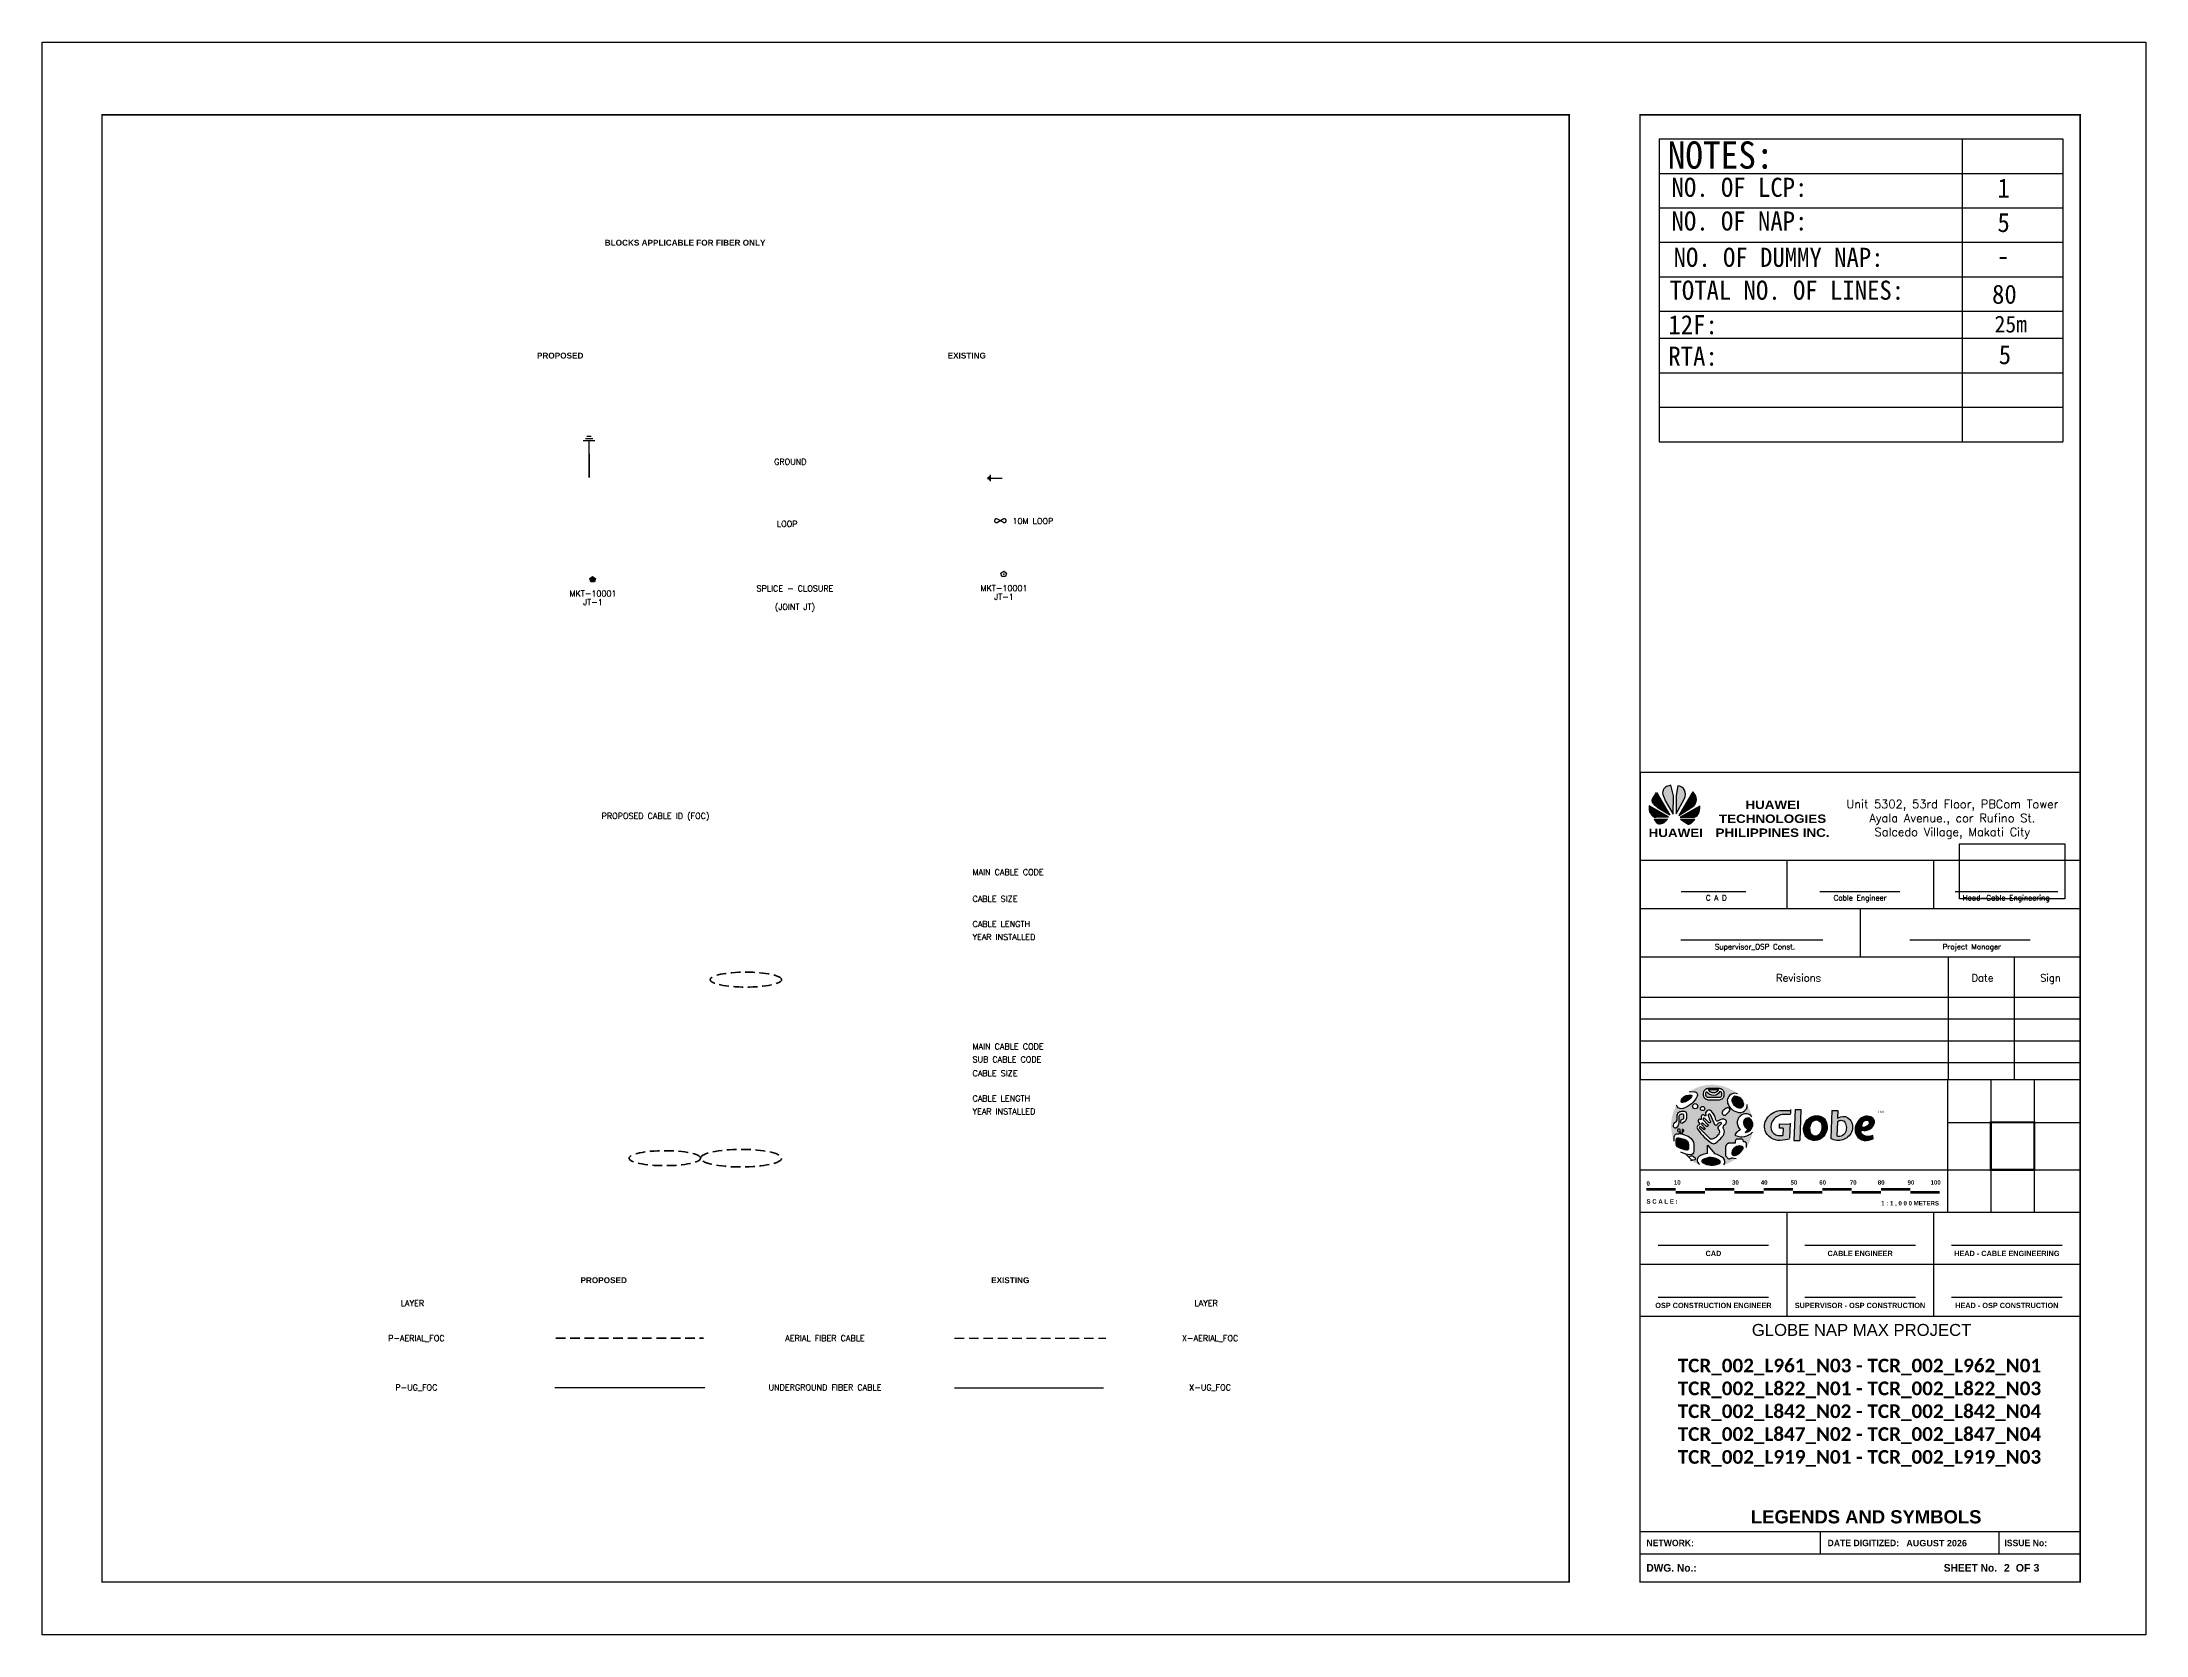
# Paper-space layout 'L2' of a CAD drawing. Header units: metres. Extents: x 18 to 519, y -1 to 379.
# The model-space entities are those that its viewports show. They can reach past a viewport. Long polylines and large blocks are cut down to what shows.
import ezdxf
from ezdxf.enums import TextEntityAlignment as Align

# ---------------------------------------------------------------- set-up
doc = ezdxf.new("R2010")
doc.units = ezdxf.units.M
doc.header["$MEASUREMENT"] = 0
doc.linetypes.add('AERCAB', pattern=[3, 2, -1])
doc.linetypes.add('HIDDEN', pattern=[5.5, 3.5, -2])
for name, color, linetype in [('DIMENSION', 3, 'Continuous'), ('GRID', 4, 'Continuous'), ('LOGO', 1, 'Continuous'), ('MISC', 4, 'Continuous'), ('P-AERIAL_FOC', 1, 'AERCAB'), ('P-GRND', 1, 'Continuous'), ('P-JOINT', 1, 'Continuous'), ('P-UG_FOC', 1, 'Continuous'), ('pic', 7, 'Continuous'), ('SPAN', 7, 'Continuous'), ('t-block', 7, 'Continuous'), ('X-AERIAL_FOC', 5, 'AERCAB'), ('X-GRND', 5, 'Continuous'), ('X-JOINT', 5, 'Continuous'), ('X-loop', 5, 'AERCAB'), ('X-SPLICE', 5, 'Continuous'), ('X-UG_FOC', 5, 'Continuous')]:
    doc.layers.add(name, color=color, linetype=linetype)
doc.layers.add('p-cable', color=2, linetype='AERCAB', lineweight=35)
doc.layers.add('P-UG 144 FOC', color=3, linetype='Continuous', lineweight=50)
doc.layers.get('MISC').off()
doc.layers.get('pic').off()
doc.styles.add('BOLD', font='swisscbo.ttf')
doc.styles.add('CGOMEGA', font='')
doc.styles.add('MHEL', font='SASB____.SHX')
doc.styles.add('ROMANS', font='romans')
doc.styles.add('SASB', font='SASB____.SHX', dxfattribs={"height": 5})
doc.styles.add('SIMPLEX', font='simplex')
doc.styles.get("Standard").update_dxf_attribs({"font": 'arial.ttf'})
doc.styles.add('样式 1', font='SimSun.ttf')
doc.styles.get('CGOMEGA').set_extended_font_data('CG Omega', bold=True)
picture_1 = doc.add_image_def('image1.jpg', size_in_pixel=(177, 92))

# ---------------------------------------------------------------- blocks, each defined once
blk = doc.blocks.new('A$C72D259CD')
h = blk.add_hatch(color=5)
h.paths.add_polyline_path([(241.1, 264.5, -0.387582), (259.9, 304, -0.173224), (283.2, 305, 0.325853), (77.8, 313.8), (99.4, 312.4, -0.564411), (111.2, 294.9, -0.215923), (51.5, 241.9, -0.365883), (25.9, 250.5), (23.3, 255.8, 0.13157), (0, 168.6, 0.097574), (13, 102.4), (13, 118.1, -0.430887), (30.1, 134.2, -0.015988), (36.6, 134, 0.33378), (37.6, 135.4), (37.3, 139.6, 0.348144), (34.7, 142), (32.9, 142.1, -0.259347), (27.7, 145.8), (27.6, 150.3, -0.384404), (32.4, 154.2), (35.7, 154.1, -0.324639), (39.3, 150.1), (39.7, 135, 0.302309), (40.9, 133.7, -0.014582), (45.5, 133, 0.393216), (46.4, 133.8), (46.7, 150.6, -0.492185), (50.6, 152.8), (53.3, 150.6, -0.824801), (49.9, 143.8, 0.403873), (48.8, 142.7), (48.7, 133.2, 0.309688), (49.3, 132.3, -0.102982), (79.1, 118.9, -0.244523), (96.8, 88.7), (96.8, 57.7, -0.413152), (84.1, 44.4, -0.056316), (62.3, 47.4), (74.1, 35.8, 0.119625), (80.2, 37.4, -0.316849), (95.1, 35.9), (104.3, 28.9, -0.556533), (102.2, 23.8), (93.6, 22.3, -0.079444), (91.2, 21.9), (82.3, 20.4, 0.061423), (121.1, 2.5, -0.586808), (124.8, 40.9, -0.087161), (155.5, 49.7), (155.5, 85), (186, 47.8, -0.113289), (223.2, 29.7, -0.399708), (225.2, 1.6, 0.085427), (278, 28.2), (262.4, 30.9, 0.159465), (256.3, 29.9), (252.5, 28.1, -0.355951), (240.2, 30.8), (234, 38.7, -0.168134), (231.9, 44.9), (231.9, 78.6, -0.339635), (252.5, 94.5), (272.8, 94.5, 0.414214), (273.1, 94.8), (273.1, 103, -0.290542), (280.6, 111.1), (301.1, 111.1, -0.290542), (308.6, 103), (308.6, 100.2), (312.3, 100.2, -0.414214), (322.3, 90.2), (322.3, 75.9, 0.100893), (346.8, 141.2, -0.324755), (275.2, 126.5, -0.447005), (274.2, 133.8, -0.115374), (292.8, 149.2, 0.501267), (293.5, 153.9, -0.496984), (301.8, 215, -0.365996), (344.7, 206.9, 0.080327), (323.9, 258.6, -0.19352), (321.6, 240.2, -0.293436), (288.1, 225.2, -0.283466)])
h.paths.add_polyline_path([(158.8, 278, -0.414214), (138.8, 298), (138.8, 307.9, -0.414214), (158.8, 327.9), (205.2, 327.9, -0.414214), (225.2, 307.9), (225.2, 298, -0.414214), (205.2, 278)], flags=16)
h.paths.add_polyline_path([(158.8, 288, -0.414214), (148.8, 298), (148.8, 307.9, -0.186813), (151.4, 314.7, 0.539878), (210.9, 316.2, -0.247881), (215.2, 307.9), (215.2, 298, -0.414214), (205.2, 288)], flags=0)
h.paths.add_polyline_path([(190.4, 193, 0.54577), (200.6, 188.9, -0.189145), (225, 195.8, -0.778159), (229.9, 173.7, 0.409569), (223.9, 155.2, -0.251318), (224.7, 131.4, -0.066674), (216.4, 119.9, -0.074903), (189.2, 94.2, -0.322268), (174, 93.7, -0.092981), (114.7, 151.9, -0.650573), (120.2, 172.3, 0.611075), (121.7, 178.4, -0.092995), (116.1, 185, -0.743402), (125.7, 195, 0.730616), (128.8, 200.3, -0.920422), (144, 211, 0.849133), (148.4, 214.9, -0.727968), (168.9, 233.1, -0.191142)], flags=16)
h.paths.add_polyline_path([(221.3, 231.1), (234.3, 242.7, -1.020931), (247.9, 228.4), (231.9, 213.8, -0.831836)], flags=16)
h.paths.add_polyline_path([(167.6, 215.3), (185.5, 176.9), (188.1, 172.3, 0.803148), (195.8, 172, -0.209429), (205.7, 181.2, -0.090641), (214.2, 181, -0.506163), (214, 176.1), (206.4, 169.4, 0.373164), (202, 153.7), (206.3, 147.5, -0.344106), (201.1, 128.8, -0.105676), (181.4, 113.1, -0.318334), (164.3, 115.7), (121.3, 157.3, -0.972676), (126, 162.7), (139.9, 152.2, 0.95612), (144.1, 157.8), (130.5, 172.5, -0.860086), (135.2, 179.1), (150.5, 165.4, 0.961108), (155.9, 172.8), (137.4, 193.7, -1.036542), (143.9, 199.5), (163, 181, 0.772779), (168.1, 185.3, -0.020215), (158.8, 211, -0.971589)], flags=0)
h.paths.add_polyline_path([(158, 322.9, -0.012207), (158.8, 322.9), (203.2, 322.9, -0.600523)], flags=0)
h.paths.add_polyline_path([(143.4, 241.5, -1), (125.5, 241.5, -1)], flags=16)
h.paths.add_polyline_path([(113.7, 251.5, -1), (92, 251.5, -1)], flags=16)
h.paths.add_polyline_path([(65.3, 220), (65.3, 200.3, -0.213623), (58.8, 185.9), (48.6, 178.9, -0.474433), (40.4, 182.8, -0.431901), (53, 197.7, 0.28003), (54.7, 199.8), (54.7, 213, 0.306149), (49.6, 217.9, 0.479968), (32.4, 202.4), (32.4, 185.1, -0.205732), (28.3, 165.7, -0.177167), (22.1, 159.5, -0.413829), (10.7, 164, -0.411462), (21.7, 185.5, 0.283184), (25.5, 192.7), (25.5, 210, -0.414214), (45.5, 230), (55.3, 230, -0.414214)], flags=16)
for points in [[(87.2, 291.7, 0.761488), (83.9, 299), (74, 298.6, 0.283288), (44.3, 278.2), (42.8, 272.5, 0.56135), (50.2, 267.4, 0.186406)], [(271.5, 293.7, 0.391057), (259.7, 273.9, 0.36325), (296.5, 244.9, 0.446635), (309.8, 260.6, 0.373195)], [(327, 155.6, -0.600005), (327.4, 151.7), (317, 141.2, 1.035252), (317.8, 139.4, 0.279546), (346.4, 162, 0.226225), (343.1, 192.3, 0.740221), (308.9, 184.1, 0.131731), (314.6, 164.1, 0.208399)], [(476.5, 106.5), (505.4, 111.6), (507.6, 175.5), (462.6, 177), (462.6, 157.6), (478.3, 157.6), (477.2, 126.9), (465.9, 126, -0.238449), (431.3, 141.7, -0.241585), (431, 186.6, -0.206275), (473.5, 216.7), (509, 216.7), (509.6, 233.4), (463.4, 233.4, 0.197672), (408.8, 199.4, 0.25295), (404, 139.7, 0.31876)], [(524.1, 105.3), (549.1, 105.3), (553.6, 236.8), (528.6, 236.8)], [(65.1, 64.1, 0.486241), (74.8, 71.7), (74.8, 87, 0.35583), (55.4, 111.3), (32.7, 116.2, 0.519043), (21.6, 107.9), (21.6, 97.4, 0.372938), (34.1, 73.8, 0.032553)], [(206.8, 7.2, 0.562772), (207.4, 18, 0.321732), (133.6, 22.8, 0.537231), (134.5, 11, 0.248072)], [(259, 53.7, 0.428112), (267.1, 41.9, 0.152694), (280.4, 44.2, 0.194668), (306.8, 70.8, 0.441695), (299.4, 81.3, 0.424548)]]:
    blk.add_hatch(color=5).paths.add_polyline_path(points)
h = blk.add_hatch(color=5)
h.paths.add_polyline_path([(640.8, 113.4, 0.254043), (665.2, 163.5, 0.212186), (653.2, 198.8, 0.196588), (621.5, 210.9, 0.349026), (567, 169, 0.238348), (575.3, 122, 0.365209)])
h.paths.add_polyline_path([(594.6, 139.9, -0.169265), (596, 174.6, -0.440123), (629.4, 191, -0.255601), (642.5, 169.1, -0.259436), (630, 130.1, -0.607603)], flags=16)
h = blk.add_hatch(color=5)
h.paths.add_polyline_path([(722.1, 206.1), (709.7, 200), (710.9, 233.4), (685.9, 233.4), (681.8, 113.4, 0.434857), (770, 141.5, 0.273645), (762.6, 195, 0.319553)])
h.paths.add_polyline_path([(740.9, 184, -0.260209), (741.7, 135.2, -0.198269), (719.3, 122.4, -0.106455), (707.2, 124.7), (709.2, 185.5, -0.42546)], flags=16)
h = blk.add_hatch(color=5)
h.paths.add_polyline_path([(851.4, 206.2, 0.302348), (801.8, 193.1, 0.130928), (785.9, 161.3, 0.435552), (823.3, 105.6, 0.139591), (861.5, 112.7), (860.9, 126.8, -0.21987), (818.9, 127.4, -0.37199), (811.2, 146.3, -0.434943), (814.7, 149.6, 0.342296), (864.8, 172.3, 0.461787)])
h.paths.add_polyline_path([(844.8, 174.4, -0.176549), (820.6, 162, -0.442977), (812.5, 167.3, -0.145084), (815.2, 179.2, -0.432664), (842.8, 188.3, -0.435304)], flags=16)
at = {"color": 5}
for p, q in [((463.4, 233.4), (509.6, 233.4)), ((509.6, 236.8), (509, 220.1)), ((528.6, 236.8), (524.1, 105.3)), ((528.6, 236.8), (553.6, 236.8)), ((553.6, 236.8), (549.1, 105.3)), ((685.9, 233.4), (681.8, 113.4)), ((685.9, 233.4), (710.9, 233.4)), ((709.2, 185.5), (707.2, 124.7)), ((710.9, 233.4), (709.7, 200)), ((478.3, 157.6), (477.2, 126.9)), ((507.6, 178.8), (505.4, 114.9)), ((524.1, 105.3), (549.1, 105.3)), ((62.3, 47.4), (85.9, 24.1)), ((82.3, 20.4), (102.2, 23.8)), ((104.3, 28.9), (95.1, 35.9))]:
    blk.add_line(p, q, dxfattribs=at)
for points in [[(77.8, 313.8), (99.4, 312.4, -0.564411), (111.2, 294.9, -0.215923), (51.5, 241.9, -0.365883), (25.9, 250.5), (23.3, 255.8)], [(74, 298.6), (83.9, 299, -0.761488), (87.2, 291.7, -0.186406), (50.2, 267.4, -0.56135), (42.8, 272.5), (44.3, 278.2, -0.283288), (74, 298.6, -0.713684)], [(210.9, 316.2, -0.247881), (215.2, 307.9), (215.2, 298, -0.414214), (205.2, 288), (158.8, 288, -0.414214), (148.8, 298), (148.8, 307.9, -0.186813), (151.4, 314.7)], [(158, 322.9, -0.012207), (158.8, 322.9), (203.2, 322.9)], [(10.7, 164, -0.411462), (21.7, 185.5, 0.283184), (25.5, 192.7), (25.5, 210, -0.414214), (45.5, 230), (55.3, 230, -0.414214), (65.3, 220), (65.3, 200.3, -0.213623), (58.8, 185.9), (48.6, 178.9, -0.474433), (40.4, 182.8, -0.431901), (53, 197.7, -0.287127)], [(49.6, 217.9, 0.479968), (32.4, 202.4), (32.4, 185.1, -0.205732), (28.3, 165.7, -0.177167), (22.1, 159.5, -0.177167)], [(114.7, 151.9, 0.092981), (174, 93.7, 0.322268), (189.2, 94.2, 0.074903), (216.4, 119.9, 0.066674), (224.7, 131.4, 0.251318), (223.9, 155.2, -0.409569), (229.9, 173.7, 0.778159), (225, 195.8, 0.186254), (200.9, 189.1, -0.565224), (190.4, 193, 0.191142), (168.9, 233.1, 0.727968), (148.4, 214.9, -0.849133), (144, 211, 0.920422), (128.8, 200.3, -0.730616), (125.7, 195, 0.74132), (116.1, 185, 0.093412), (121.7, 178.4, -0.611075), (120.2, 172.3, 0.650573), (114.7, 151.9, 0.815679)], [(168.1, 185.3, -0.772779), (163, 181), (143.9, 199.5, 0.997265), (137.2, 194), (155.9, 172.8, -0.961108), (150.5, 165.4), (135.2, 179.1, 0.860086), (130.5, 172.5), (144.1, 157.8, -0.994191), (139.6, 152.4), (125.8, 162.9, 0.94393), (121.3, 157.3)], [(121.3, 157.3), (164.3, 115.7, 0.318334), (181.4, 113.1, 0.105676), (201.1, 128.8, 0.344106), (206.3, 147.5), (202, 153.7, -0.373164), (206.4, 169.4), (214, 176.1, 0.506163), (214.2, 181, 0.090641), (205.7, 181.2, 0.209429), (195.8, 172, -0.803148), (188.1, 172.3), (185.5, 176.9)], [(185.5, 176.9), (167.6, 215.3, 0.971589), (158.8, 211)], [(234.3, 242.7), (221.3, 231.1, 0.831836), (231.9, 213.8), (247.9, 228.4, 1.020931), (234.3, 242.7, 9.858577)], [(344.7, 206.9, 0.365996), (301.8, 215, 0.496984), (293.5, 153.9, -0.501267), (292.8, 149.2, 0.115374), (274.2, 133.8, 0.447005), (275.2, 126.5, 0.324755), (346.8, 141.2, -0.356724)], [(343.1, 192.3, 0.740221), (308.9, 184.1, 0.131731), (314.6, 164.1, 0.208399), (327, 155.6, -0.600005), (327.4, 151.7), (317, 141.2, 1.035252), (317.8, 139.4, 0.279546), (346.4, 162, 0.226225), (343.1, 192.3, -3.925785)], [(505.4, 111.6), (476.5, 106.5, -0.31876), (404, 139.7, -0.25295), (408.8, 199.4, -0.197672), (463.4, 233.4, -1.869981)], [(509, 216.7), (473.5, 216.7, 0.206275), (431, 186.6, 0.241585), (431.3, 141.7, 0.238449), (465.9, 126), (477.2, 126.9)], [(621.5, 210.9, -0.196588), (653.2, 198.8, -0.212186), (665.2, 163.5, -0.254043), (640.8, 113.4, -0.365209), (575.3, 122, -0.238348), (567, 169, -0.349026), (621.5, 210.9, -1.129876)], [(596, 174.6, -0.440123), (629.4, 191, -0.255601), (642.5, 169.1, -0.259436), (630, 130.1, -0.607603), (594.6, 139.9, -0.169265), (596, 174.6, -0.86722)], [(709.7, 200), (722.1, 206.1, -0.319553), (762.6, 195, -0.273645), (770, 141.5, -0.434857), (681.8, 113.4, -2.437139)], [(709.2, 185.5, -0.42546), (740.9, 184, -0.260209), (741.7, 135.2, -0.198269), (719.3, 122.4, -0.106455), (707.2, 124.7, -3.283342)], [(814.7, 149.6, 0.342296), (864.8, 172.3, 0.461787), (851.4, 206.2, 0.302348), (801.8, 193.1, 0.130928), (785.9, 161.3, 0.435552), (823.3, 105.6, 0.139591), (861.5, 112.7), (860.9, 126.8, -0.21987), (818.9, 127.4, -0.37199), (811.2, 146.3, -0.434943), (814.7, 149.6, -2.531387)], [(820.6, 162, 0.176549), (844.8, 174.4, 0.435304), (842.8, 188.3, 0.432664), (815.2, 179.2, 0.145084), (812.5, 167.3, 0.442977), (820.6, 162, -0.240426)], [(13, 102.4), (13, 118.1, -0.430887), (30.1, 134.2, -0.015988), (36.6, 134, -0.018124)], [(21.6, 97.4), (21.6, 107.9, -0.519043), (32.7, 116.2), (55.4, 111.3, -0.35583), (74.8, 87), (74.8, 71.7, -0.486241), (65.1, 64.1, -0.032553), (34.1, 73.8, -0.372938), (21.6, 97.4, -1.38222)], [(40.9, 133.7, -0.014582), (45.5, 133, -0.014582)], [(49.3, 132.3, -0.102982), (79.1, 118.9, -0.244523), (96.8, 88.7), (96.8, 57.7, -0.413152), (84.1, 44.4, -0.11299), (41.8, 55.2)], [(273.1, 103), (273.1, 94.8, -0.414214), (272.8, 94.5), (252.5, 94.5)], [(322.3, 75.9), (322.3, 90.2, 0.414214), (312.3, 100.2), (308.6, 100.2), (308.6, 103)], [(231.9, 78.6), (231.9, 44.9, 0.168134), (234, 38.7), (240.2, 30.8, 0.355951), (252.5, 28.1), (256.3, 29.9, -0.159465), (262.4, 30.9), (278, 28.2)]]:
    blk.add_lwpolyline(points, format="xyb", dxfattribs=at)
blk.add_lwpolyline([(158.8, 327.9), (205.2, 327.9, -0.414214), (225.2, 307.9), (225.2, 298, -0.414214), (205.2, 278), (158.8, 278, -0.414214), (138.8, 298), (138.8, 307.9, -0.414214)], format="xyb", close=True, dxfattribs=at)
for points in [[(54.7, 199.8), (54.7, 213)], [(27.6, 150.3), (27.7, 145.8)], [(35.7, 154.1), (32, 154.2)], [(32.9, 142.1), (34.7, 142)], [(37.3, 139.6), (37.6, 135.4)], [(39.7, 135), (39.3, 150.1)], [(46.7, 150.6), (46.4, 133.8)], [(48.7, 133.2), (48.8, 142.7)], [(53.3, 150.6), (50.6, 152.8)], [(301.1, 111.1), (280.6, 111.1)], [(478.3, 157.6), (462.6, 157.6), (462.6, 177), (507.6, 175.5)], [(155.5, 49.7), (155.5, 85), (186, 47.8)]]:
    blk.add_lwpolyline(points, dxfattribs=at)
at = {"color": 5, "const_width": 1}
for points in [[(877, 232.7), (889.8, 232.7)], [(883.4, 232.7), (883.4, 222.3)], [(892.7, 232.6), (893.9, 232.6)], [(893.2, 222.3), (893.2, 232.7)], [(893.5, 232.8), (899, 222.6)], [(898.6, 222.9), (899.8, 222.9)], [(899.4, 222.6), (904.8, 232.8)], [(904.4, 232.6), (905.6, 232.6)], [(904.4, 232.6), (905.6, 232.6)], [(905.1, 232.7), (905.1, 222.3)]]:
    blk.add_lwpolyline(points, dxfattribs=at)
at = {"color": 5}
for centre, radius in [((102.9, 251.5), 10.9), ((134.4, 241.5), 8.95)]:
    blk.add_circle(centre, radius, dxfattribs=at)
for centre, radius, start, end in [((180.6, 334.9), 35.6, 214.74215, 328.19672), ((180.6, 334.9), 25.6, 208.05108, 331.99426), ((272.2, 274), 32.4, 112.12111, 196.86278), ((276.3, 277.4), 17, 106.38925, 191.82251), ((295.4, 281.3), 36.5, 191.82251, 271.67664), ((273, 271.9), 34.6, 72.8112, 112.12111), ((271.6, 255.1), 38.6, 8.18612, 90.04732), ((48.5, 211.7), 6.27, 12.26909, 80.35671), ((52, 200.2), 2.65, 289.36225, 353.07631), ((481.9, 312.9), 338.8, 197.48728, 202.11959), ((296.5, 283), 58.4, 198.4326, 261.73758), ((293.2, 258.8), 33.9, 261.32339, 326.73773), ((296.1, 258.7), 13.8, 271.67664, 7.94547), ((299.9, 252.3), 24.9, 330.72308, 14.53297), ((18.6, 167.5), 8.67, 203.70304, 293.62778), ((32.1, 149.6), 4.58, 90.7506, 170.45885), ((33.7, 148.6), 6.55, 205.34111, 263.49773), ((34.5, 139.1), 2.86, 9.30401, 86.08511), ((34.8, 149.5), 4.6, 7.12914, 79.07104), ((36.2, 135.3), 1.37, 289.00336, 2.83519), ((41.3, 135.2), 1.61, 189.07367, 256.35588), ((45.5, 133.9), 0.856, 251.74673, 354.84335), ((49.5, 150.2), 2.81, 66.62802, 171.45096), ((49.6, 133.2), 0.952, 176.49586, 264.43379), ((49.9, 142.7), 1.12, 90.45732, 179.6929), ((51, 147.5), 3.89, 254.75124, 52.81458), ((252.5, 73.1), 21.4, 90.04561, 164.99163), ((283.3, 101.2), 10.3, 105.18553, 169.9887), ((298.4, 101.2), 10.3, 10.0113, 74.81447), ((73.7, 49.2), 13.4, 271.87021, 299.15661), ((86.6, 26.1), 13, 48.83355, 119.15661), ((91.2, 29.4), 7.48, 225.31244, 288.71555), ((101.7, 27), 3.26, 280.33515, 35.31652), ((133.7, 20.7), 22.1, 113.7395, 235.35847), ((165.1, -42.3), 92.5, 95.96904, 115.89448), ((138, 17.2), 7.12, 127.50636, 240.49061), ((167.2, -31), 63.4, 50.63356, 121.97216), ((174.2, 77.5), 77.5, 239.1356, 294.86445), ((165.1, -42.3), 92.5, 51.11568, 76.96941), ((203.8, 12.8), 6.37, 297.90992, 55.3883), ((209.4, 14.7), 20.4, 320.37834, 47.52621), ((268.6, 51.7), 9.85, 168.23201, 260.93732), ((292.6, 48), 34, 78.357, 170.37114), ((270.2, 64.4), 22.7, 262.21256, 296.93917), ((260.7, 90.1), 50, 293.20614, 337.26977), ((298.3, 72.7), 8.7, 347.49229, 82.8156)]:
    blk.add_arc(centre, radius, start, end, dxfattribs=at)
blk = doc.blocks.new('globe logo')
at = {"layer": 'DIMENSION', "linetype": 'Continuous', "xscale": 0.2804985043476336, "yscale": 0.2804985043476336, "zscale": 0.2804985043476336}
blk.add_blockref('A$C72D259CD', (0.2, 0.8), dxfattribs=at)
blk = doc.blocks.new('Logo')
at = {"layer": 'LOGO'}
for points in [[(-4, 5.11, 0.005341), (-4.79, 3.97, 0.341925), (-4.69, 2.5, 0.079759), (-2.78, 0.93), (-0.76, -0.25)], [(0.05, 4.39), (-0.55, 6.86), (-1.26, 6.68, 0.407135), (-2.48, 4.7), (-1.8, 3.06), (0, 0)], [(0.71, 4.46), (0.68, 0.02), (2.7, 3.75, 0.531458), (1.13, 6.76)], [(1.37, -0.32), (4.49, 1.62, 0.525627), (4.66, 5.27)], [(-5.69, 1.95), (-5.74, 1.46, 0.149036), (-5.54, 0.39, 0.122189), (-4.66, -0.59, 0.143051), (-4.16, -0.75), (-1.08, -0.67)], [(4.67, -0.76, 0.27988), (5.97, 0, 0.153441), (6.35, 1.91), (1.7, -0.71)], [(-4.55, -1.27), (-4.25, -1.72, 0.197877), (-3.4, -2.29, 0.231389), (-2.18, -1.97, 0.004075), (-1.33, -1.22)], [(4.22, -2.22), (5.13, -1.31), (1.75, -1.21), (3.31, -2.27, 0.340111)]]:
    blk.add_hatch(color=22, dxfattribs=at).paths.add_polyline_path(points)
at = {"layer": 'LOGO', "color": 22}
for points in [[(-0.76, -0.25), (-2.78, 0.93, -0.079759), (-4.69, 2.5, -0.341925), (-4.79, 3.97, -0.005341), (-4, 5.11), (-0.76, -0.25)], [(0, 0), (0.05, 4.39), (-0.55, 6.86), (-1.26, 6.68, 0.407135), (-2.48, 4.7), (-1.8, 3.06), (0, 0)], [(0.68, 0.02), (2.7, 3.75, 0.531458), (1.13, 6.76), (0.71, 4.46), (0.68, 0.02)], [(1.37, -0.32), (4.49, 1.62, 0.525627), (4.66, 5.27), (1.37, -0.32)], [(-1.08, -0.67), (-5.69, 1.95), (-5.74, 1.46, 0.149036), (-5.54, 0.39, 0.122189), (-4.66, -0.59, 0.143051), (-4.16, -0.75), (-1.08, -0.67)], [(1.7, -0.71), (4.67, -0.76, 0.27988), (5.97, 0, 0.153441), (6.35, 1.91), (1.7, -0.71)], [(-1.33, -1.22), (-4.55, -1.27), (-4.25, -1.72, 0.197877), (-3.4, -2.29, 0.231389), (-2.18, -1.97, 0.004075), (-1.33, -1.22, -0.965506)], [(1.75, -1.21), (3.31, -2.27, 0.340111), (4.22, -2.22), (5.13, -1.31), (1.75, -1.21)]]:
    blk.add_lwpolyline(points, format="xyb", dxfattribs=at)
at = {"layer": 'LOGO', "insert": (-5.86, -3.47), "char_height": 2, "width": 12.9899, "attachment_point": 1}
blk.add_mtext('{\\fArial Black|b0|i0|c0|p34;\\C7;HUAWEI}', dxfattribs=at)
blk = doc.blocks.new('Logoblock')
at = {"layer": 'pic'}
blk.add_blockref('Logo', (-23.28, 1.16), dxfattribs=at)
at = {"layer": 'LOGO', "insert": (-40.35, 4.39), "char_height": 2, "width": 81.5649, "attachment_point": 1}
blk.add_mtext('\\pxqc;{\\fArial Black|b0|i0|c0|p34;\\C7;HUAWEI\\PTECHNOLOGIES\\PPHILIPPINES INC.}', dxfattribs=at)
blk = doc.blocks.new('Logo1')
at = {"color": 8}
for p, q in [((16.6, 80.96), (121.6, 80.96)), ((16.6, 59.96), (121.6, 59.96)), ((51.6, 59.96), (51.6, 48.41)), ((86.6, 59.96), (86.6, 48.41)), ((16.6, 48.41), (121.6, 48.41)), ((69.1, 48.41), (69.1, 36.87)), ((16.6, 36.87), (121.6, 36.87)), ((90.22, 7.57), (90.22, 36.87)), ((105.91, 7.57), (105.91, 36.87)), ((16.6, 27.26), (121.6, 27.26)), ((16.6, 22.06), (121.6, 22.06)), ((16.6, 16.85), (121.6, 16.85)), ((16.6, 11.64), (121.6, 11.64)), ((16.6, 7.57), (121.6, 7.57))]:
    blk.add_line(p, q, dxfattribs=at)
for points in [[(16.6, 80.96), (16.6, 48.41)], [(121.6, 80.96), (121.6, 48.41)], [(26.37, 52.44), (41.83, 52.44)], [(59.5, 52.44), (78.55, 52.44)], [(91.76, 52.44), (116.24, 52.44)], [(16.6, 48.41), (16.6, 7.57)], [(121.6, 48.41), (121.6, 7.57)], [(26.3, 40.89), (60.2, 40.89)], [(80.95, 40.89), (109.68, 40.89)]]:
    blk.add_lwpolyline(points, dxfattribs=at)
at = {"layer": 'pic'}
blk.add_blockref('Logoblock', (47.78, 69.77), dxfattribs=at)
at = {"color": 8, "style": 'SIMPLEX'}
for s, height, p in [('C A D', 1.26, (34.78, 50.33)), ('Cable Engineer', 1.26, (69.1, 50.33)), ('Head-Cable Engineering', 1.26, (103.95, 50.33)), ('Supervisor_OSP Const.', 1.26, (44.02, 38.66)), ('Project Manager', 1.26, (95.75, 38.67)), ('Revisions', 1.75, (54.41, 30.98)), ('Date', 1.75, (98.28, 30.98)), ('Sign', 1.75, (114.51, 30.98))]:
    blk.add_text(s, height=height, dxfattribs=at).set_placement(p, align=Align.CENTER)
at = {"insert": (91.1, 69.66), "char_height": 2, "attachment_point": 5, "style": 'SIMPLEX'}
blk.add_mtext('{\\C7;Unit 5302, 53rd Floor, PBCom Tower\\PAyala Avenue., cor Rufino St.\\PSalcedo Village, Makati City}', dxfattribs=at)
at = {"color": 7, "style": 'SASB'}
for tag, p in [('NAME_1:', (34.1, 52.95)), ('NAME_2:', (69.1, 52.95)), ('NAME_3:', (104.1, 52.95))]:
    blk.add_attdef(tag, text='', height=1.25, dxfattribs=at).set_placement(p, align=Align.CENTER)
for tag, p in [('NAME_4:', (39.76, 41.67)), ('NAME_5', (91.33, 41.68))]:
    blk.add_attdef(tag, p, '', height=1.25, dxfattribs=at)
blk = doc.blocks.new('DADSADASD331231')
at = {"color": 8}
for p, q in [((4177.24, -10.78), (4177.24, -35.59)), ((4212.24, -10.78), (4212.24, -35.59)), ((4146.56, -18.67), (4172.92, -18.67)), ((4181.56, -18.67), (4207.92, -18.67)), ((4216.56, -18.67), (4242.92, -18.67)), ((4146.56, -31.07), (4172.92, -31.07)), ((4181.56, -31.07), (4207.92, -31.07)), ((4216.56, -31.07), (4242.92, -31.07)), ((4185.21, -86.97), (4185.21, -92.28)), ((4227.81, -86.97), (4227.81, -92.28))]:
    blk.add_line(p, q, dxfattribs=at)
at = {"color": 6, "const_width": 0.35, "flags": 128}
for points in [[(3775.32, -98.98), (3775.32, 251.02), (4125.32, 251.02), (4125.32, -98.98)], [(4142.24, -98.98), (4142.24, 251.02), (4247.24, 251.02), (4247.24, -98.98)]]:
    blk.add_lwpolyline(points, close=True, dxfattribs=at)
for points in [[(4146.81, 245.28), (4146.81, 173.04)], [(4146.81, 245.28), (4243.13, 245.28)], [(4219.1, 245.28), (4219.1, 173.04)], [(4243.13, 245.28), (4243.13, 173.04)], [(4146.81, 237.06), (4243.13, 237.06)], [(4146.81, 228.84), (4243.13, 228.84)], [(4146.81, 220.61), (4243.13, 220.61)], [(4146.81, 212.39), (4243.13, 212.39)], [(4146.81, 204.17), (4243.13, 204.17)], [(4146.81, 197.71), (4243.13, 197.71)], [(4146.81, 189.48), (4243.13, 189.48)], [(4146.81, 181.26), (4243.13, 181.26)], [(4146.81, 173.04), (4243.13, 173.04)]]:
    blk.add_lwpolyline(points)
at = {"color": 1, "flags": 128}
for points in [[(4142.24, 20.85), (4247.24, 20.85)], [(4215.59, 20.85), (4215.59, -10.78)], [(4142.24, -0.68), (4215.59, -0.68)], [(4142.24, -10.78), (4247.24, -10.78)], [(4142.24, -35.59), (4247.24, -35.59)], [(4142.24, -86.97), (4247.24, -86.97)]]:
    blk.add_lwpolyline(points, dxfattribs=at)
at = {"color": 7, "flags": 128}
for points in [[(4225.94, 20.85), (4225.94, 10.66)], [(4236.29, 20.85), (4236.29, 10.66)], [(4215.59, 10.66), (4225.94, 10.66)], [(4225.94, 10.66), (4236.29, 10.66)], [(4236.29, 10.66), (4247.24, 10.66)], [(4215.59, -0.68), (4225.94, -0.68)], [(4225.94, -0.68), (4236.29, -0.68)], [(4225.94, -0.68), (4225.94, -10.78)], [(4236.29, -0.68), (4247.24, -0.68)], [(4236.29, -0.68), (4236.29, -10.78)]]:
    blk.add_lwpolyline(points, dxfattribs=at)
at = {"color": 2, "const_width": 0.525, "flags": 128}
blk.add_lwpolyline([(4225.94, -0.68), (4236.29, -0.68), (4236.29, 10.66), (4225.94, 10.66)], close=True, dxfattribs=at)
at = {"flags": 128}
for points in [[(4225.94, 10.66), (4225.94, -0.68)], [(4236.29, 10.66), (4236.29, -0.68)]]:
    blk.add_lwpolyline(points, dxfattribs=at)
at = {"color": 1, "const_width": 0.7, "flags": 128}
for points in [[(4143.72, -5.31), (4150.72, -5.31)], [(4150.72, -5.31), (4150.72, -5.31)], [(4157.72, -5.31), (4164.72, -5.31)], [(4164.72, -5.31), (4164.72, -5.31)], [(4171.72, -5.31), (4178.72, -5.31)], [(4178.72, -5.31), (4178.72, -5.31)], [(4185.72, -5.31), (4192.72, -5.31)], [(4192.72, -5.31), (4192.72, -5.31)], [(4199.72, -5.31), (4206.72, -5.31)], [(4206.72, -5.31), (4206.72, -5.31)], [(4150.72, -6.03), (4157.72, -6.03)], [(4164.72, -6.03), (4171.72, -6.03)], [(4178.72, -6.03), (4185.72, -6.03)], [(4192.72, -6.03), (4199.72, -6.03)], [(4206.72, -6.03), (4213.72, -6.03)]]:
    blk.add_lwpolyline(points, dxfattribs=at)
at = {"color": 8, "flags": 128}
for points in [[(4142.24, -23.18), (4247.24, -23.18)], [(4142.24, -92.28), (4247.24, -92.28)]]:
    blk.add_lwpolyline(points, dxfattribs=at)
blk.add_blockref('Logo1', (4125.64, 13.28))
at = {"layer": 'MISC', "xscale": 0.1993991631898098, "yscale": 0.1993991631898098, "zscale": 0.1993991631898098}
blk.add_blockref('globe logo', (4149.6, 0.29), dxfattribs=at)
at = {"color": 3, "style": 'CGOMEGA'}
for s, height, p in [('0', 1.05, (4143.78, -4.44)), ('S C A L E :', 1.05, (4143.78, -8.73)), ('NETWORK:', 1.54, (4143.77, -90.45)), ('DATE DIGITIZED:', 1.54, (4186.98, -90.45)), ('ISSUE No:', 1.54, (4229.16, -90.45)), ('DWG. No.:', 1.82, (4143.74, -96.53)), ('SHEET No.', 1.82, (4214.69, -96.53))]:
    blk.add_text(s, height=height, dxfattribs=at).set_placement(p)
for s, p in [('CAD', (4159.74, -21.23)), ('CABLE ENGINEER', (4194.74, -21.23)), ('HEAD - CABLE ENGINEERING', (4229.74, -21.23)), ('OSP CONSTRUCTION ENGINEER', (4159.74, -33.64)), ('SUPERVISOR - OSP CONSTRUCTION', (4194.72, -33.64)), ('HEAD - OSP CONSTRUCTION', (4229.74, -33.64))]:
    blk.add_text(s, height=1.26, dxfattribs=at).set_placement(p, align=Align.CENTER)
at = {"color": 5, "insert": (4168.9, -37.43), "char_height": 2.8467, "width": 54.6849, "attachment_point": 1}
blk.add_mtext('GLOBE NAP MAX PROJECT', dxfattribs=at)
at = {"insert": (4194.57, -45.71), "char_height": 3.56723, "width": 176.5412, "attachment_point": 2}
blk.add_mtext('\\pxt32;{\\fCalibri|b1|i0|c0|p34;\\H0.91667x;\\C5;TCR_002_L961_N03 - \\C1;TCR_002_L962_N01^J\\C5;TCR_002_L822_N01 - \\C1;TCR_002_L822_N03\\C5;^JTCR_002_L842_N02 - \\C1;TCR_002_L842_N04^J\\C5;TCR_002_L847_N02 - \\C1;TCR_002_L847_N04^J\\C5;TCR_002_L919_N01 - \\C1;TCR_002_L919_N03}', dxfattribs=at)
at = {"color": 3}
for tag, height, style, p in [('A1', 2, 'SIMPLEX', (4220.76, 15.76)), ('A2', 1.75, 'BOLD', (4231.12, 15.76)), ('A3', 1.75, 'BOLD', (4241.77, 15.76)), ('B1', 2, 'SIMPLEX', (4220.76, 4.99)), ('B2', 2, 'SIMPLEX', (4231.12, 4.99)), ('B3', 2, 'SIMPLEX', (4241.77, 4.99)), ('C1', 1.75, 'BOLD', (4220.76, -5.73)), ('C2', 1.75, 'BOLD', (4231.12, -5.73)), ('C3', 1.75, 'BOLD', (4241.77, -5.73))]:
    blk.add_attdef(tag, text='', height=height, dxfattribs=dict(at, style=style)).set_placement(p, align=Align.MIDDLE)
at = {"color": 3, "style": 'CGOMEGA'}
for tag, p in [('IST', (4151.11, -4.2)), ('2ND', (4157.96, -4.2)), ('3RD', (4164.99, -4.2)), ('4TH', (4171.84, -4.2)), ('5TH', (4178.95, -4.2)), ('6TH', (4185.8, -4.2)), ('7TH', (4193.09, -4.2)), ('8TH', (4199.76, -4.2)), ('9TH', (4206.88, -4.2)), ('10TH', (4212.76, -4.2))]:
    blk.add_attdef(tag, text='', height=1.05, dxfattribs=at).set_placement(p, align=Align.CENTER)
blk.add_attdef('SCALE', text='', height=1.05, dxfattribs=at).set_placement((4213.55, -9.17), align=Align.RIGHT)
at = {"color": 7, "style": 'SASB'}
for tag, p in [('DRM_CAD', (4159.74, -17.47)), ('CABLE_ENGR', (4194.74, -17.47)), ('H_CAB_ENGR', (4229.74, -17.47)), ('OSP_CON_ENGR', (4159.74, -29.88)), ('S_OSP_ENGR', (4194.74, -29.88)), ('H_OSP_CONS', (4229.74, -29.88))]:
    blk.add_attdef(tag, text='', height=1.75, dxfattribs=at).set_placement(p, align=Align.CENTER)
at = {"color": 7, "style": 'MHEL'}
for tag, p, height in [('NETWORK', (4158.89, -90.44), 1.54), ('DATE', (4205.76, -90.49), 1.54), ('ISSUE', (4240.65, -90.49), 1.54), ('DWG_NO', (4158.77, -96.52), 1.82), ('SHT_NO', (4229.04, -96.52), 1.82)]:
    blk.add_attdef(tag, p, '', height=height, dxfattribs=at)
at = {"color": 8, "style": 'BOLD'}
blk.add_attdef('DWGFILENAME', text='', height=0.7, dxfattribs=at).set_placement((4247.14, -100.91), align=Align.RIGHT)
at = {"layer": 't-block', "attachment_point": 2, "style": '样式 1'}
for s, insert, char_height, width in [('{\\W0.95;NOTES:}', (4161.47, 244.69), 6.5117, 18.8688), ('\\pxsm0.9,qc;{\\W0.95;NO. OF LCP:}', (4165.96, 236.02), 4.5582, 136.0297), ('\\pxsm0.9;{\\fSimSun|b0|i0|c134|p2;\\W0.95;1}', (4228.98, 235.85), 4.5582, 136.0297), ('\\pxsm0.9,qc;{\\W0.95;NO. OF NAP:}', (4165.96, 227.98), 4.5582, 136.0297), ('\\pxsm0.9,qc;{\\W0.95;5}', (4228.98, 227.63), 4.5582, 136.0297), ('\\pxsm0.9;{\\fSimSun|b0|i0|c134|p2;\\W0.95;NO. OF \\fSimSun|b0|i0|c0|p2;DUMMY \\fSimSun|b0|i0|c134|p2;NAP:}', (4175.29, 219.32), 4.55817, 136.0297), ('\\pxsm0.9,qc;{\\W0.95;-}', (4228.87, 219.68), 4.5582, 136.0297), ('\\pxsm0.9,qc;{\\fSimSun|b0|i0|c134|p2;\\W0.95;TOTAL NO. OF LINES\\fSimSun|b0|i0|c0|p2;:}', (4177.25, 211.47), 4.5582, 136.0297), ('{\\W0.95;80}', (4229.16, 210.51), 4.5582, 136.0297), ('\\pxsm0.9,qc;{\\W0.95;12F:}', (4154.89, 203.24), 4.5582, 136.0297), ('\\pxsm0.9,qc;{\\W0.95;25\\fSimSun|b0|i0|c134|p2;m}', (4230.68, 203.1), 4, 136.0297), ('\\pxsm0.9;{\\W0.95;5}', (4229.28, 196.1), 4.5582, 136.0297), ('\\pxsm0.9,qc;{\\W0.95;RTA:}', (4154.89, 195.74), 4.5582, 136.0297)]:
    blk.add_mtext(s, dxfattribs=dict(at, insert=insert, char_height=char_height, width=width))
at = {"color": 7, "true_color": 0xffffff}
image = blk.add_image(picture_1, insert=(4218.42, 64), size_in_units=(25.19, 13.09), dxfattribs=at)
image.dxf.flags = 7
blk = doc.blocks.new('X-SPLICE')
at = {"layer": 'X-SPLICE'}
blk.add_circle((0, 0), 1, dxfattribs=at)
blk = doc.blocks.new('X-LOOP')
for p, q in [((0.96, -0.51), (-1.14, 0.61)), ((1.01, 0.58), (-0.99, -0.57))]:
    blk.add_line(p, q)
for centre, radius, start, end in [((-1.33, 0), 0.651, 73.12103, 300.62878), ((1.34, 0.02), 0.653, 239.71481, 120.22552)]:
    blk.add_arc(centre, radius, start, end)
at = {"color": 5}
blk.add_arc((0.66, -1.07), 0.635, 56.87733, 61.78582, dxfattribs=at)
at = {"style": 'ROMANS'}
blk.add_attdef('LoopLength', text='', height=1, dxfattribs=at).set_placement((0.04, -1.45), align=Align.MIDDLE)
blk = doc.blocks.new('P-GRND')
at = {"layer": 'P-GRND'}
for p, q in [((-2, 12.5), (2, 12.5)), ((-1.25, 13.25), (1.25, 13.25)), ((-0.75, 14), (0.75, 14)), ((0, 0), (0, 12.5)), ((0, 8), (0, 0))]:
    blk.add_line(p, q, dxfattribs=at)
blk = doc.blocks.new('X-GRND')
at = {"layer": 'X-GRND'}
for p, q in [((-4.8, 0.35), (-4.8, -0.35)), ((-4.44, 0.7), (-4.44, -0.7)), ((-4.04, 1.05), (-4.04, -1.05)), ((-4.04, 0), (0, 0))]:
    blk.add_line(p, q, dxfattribs=at)
blk = doc.blocks.new('P-Joint')
at = {"layer": 'P-JOINT'}
blk.add_hatch(color=7, dxfattribs=at).paths.add_polyline_path([(0.59, -0.81), (0.95, 0.31), (0, 1), (-0.95, 0.31), (-0.59, -0.81)])
blk.add_lwpolyline([(0, 1), (0.95, 0.31), (0.59, -0.81), (-0.59, -0.81), (-0.95, 0.31), (0, 1)], dxfattribs=at)
at = {"layer": 'P-JOINT', "color": 7, "linetype": 'Continuous', "style": 'ROMANS'}
for tag, p in [('JOINT', (0.11, -7.72)), ('JT_ID', (0.11, -4.76))]:
    blk.add_attdef(tag, text='', height=2, dxfattribs=at).set_placement(p, align=Align.MIDDLE)
blk = doc.blocks.new('X-Joint')
blk.add_point((0, 0))
at = {"layer": 'X-JOINT'}
blk.add_lwpolyline([(0, 1), (0.95, 0.31), (0.59, -0.81), (-0.59, -0.81), (-0.95, 0.31), (0, 1)], dxfattribs=at)
at = {"layer": 'X-JOINT', "color": 7, "linetype": 'Continuous', "style": 'ROMANS'}
for tag, p in [('JOINT', (0.11, -7.72)), ('JT_ID', (0.11, -4.76))]:
    blk.add_attdef(tag, text='', height=2, dxfattribs=at).set_placement(p, align=Align.MIDDLE)

msp = doc.modelspace()

# ---------------------------------------------------------------- linework, layer by layer
at = {"layer": 'GRID', "lineweight": 25}
msp.add_lwpolyline([(13931408.53, 678729.85), (13931808.53, 678729.85), (13931808.53, 678329.85), (13931408.53, 678329.85)], close=True, dxfattribs=at)
at = {"layer": 'P-AERIAL_FOC', "color": 1, "lineweight": 35}
msp.add_lwpolyline([(13931532.25, 678396.31), (13931572.47, 678396.31)], dxfattribs=at)
at = {"layer": 'p-cable', "color": 1, "extrusion": (0, 0, -1)}
for centre in [(13931584.07, 678494.08), (13931561.97, 678445.39)]:
    msp.add_ellipse(centre, major_axis=(9.74, 0), ratio=0.209993, dxfattribs=at)
at = {"layer": 'p-cable', "color": 1}
msp.add_ellipse((13931582.76, 678445.39), major_axis=(-11.06, 0), ratio=0.217421, dxfattribs=at)
at = {"layer": 'P-UG_FOC', "color": 80}
msp.add_lwpolyline([(13931531.98, 678382.83), (13931572.86, 678382.83)], dxfattribs=at)
at = {"layer": 'X-AERIAL_FOC'}
msp.add_lwpolyline([(13931640.99, 678396.33), (13931682.22, 678396.33)], dxfattribs=at)
at = {"layer": 'X-UG_FOC'}
msp.add_lwpolyline([(13931640.99, 678382.79), (13931681.57, 678382.79)], dxfattribs=at)

# ---------------------------------------------------------------- block references
at = {"xscale": 0.8, "yscale": 0.8, "zscale": 0.8}
for name, p in [('P-GRND', (13931541.3, 678631.02)), ('X-GRND', (13931653.91, 678630.82))]:
    msp.add_blockref(name, p, dxfattribs=at)
at = {"layer": 'P-GRND', "xscale": 0.8, "yscale": 0.8, "zscale": 0.8}
msp.add_blockref('P-GRND', (13931541.3, 678631.02), dxfattribs=at)
at = {"layer": 'P-JOINT', "xscale": 0.8, "yscale": 0.8, "zscale": 0.8}
msp.add_blockref('P-Joint', (13931542.29, 678603.15), dxfattribs=at).add_auto_attribs({'JT_ID': 'MKT-10001', 'JOINT': 'JT-1'})
at = {"layer": 'X-JOINT', "xscale": 0.8, "yscale": 0.8, "zscale": 0.8}
msp.add_blockref('X-Joint', (13931654.36, 678604.61), dxfattribs=at).add_auto_attribs({'JT_ID': 'MKT-10001', 'JOINT': 'JT-1'})
at = {"layer": 'X-loop', "linetype": 'HIDDEN'}
ref = msp.add_blockref('X-LOOP', (13931653.44, 678619.19), dxfattribs=dict(at, xscale=0.8, yscale=0.8, zscale=0.8))
ref.add_attrib('LOOP_SIZE', '10M LOOP', (13931656.77, 678618.3), dxfattribs={"color": 7, "height": 1.6, "style": 'SIMPLEX'})
at = {"layer": 'X-SPLICE', "xscale": 0.8, "yscale": 0.8, "zscale": 0.8}
msp.add_blockref('X-SPLICE', (13931407.72, 678587.73), dxfattribs=at)

# ---------------------------------------------------------------- texts
at = {"layer": 'SPAN'}
for s, style, p in [('BLOCKS APPLICABLE FOR FIBER ONLY', 'SASB', (13931545.58, 678694.19)), ('PROPOSED', 'SASB', (13931527.1, 678663.41)), ('EXISTING', 'SASB', (13931639.08, 678663.41)), ('MAIN CABLE CODE', 'SIMPLEX', (13931645.85, 678522.59)), ('CABLE SIZE', 'SIMPLEX', (13931645.85, 678515.29)), ('CABLE LENGTH', 'SIMPLEX', (13931645.85, 678508.43)), ('YEAR INSTALLED', 'SIMPLEX', (13931645.85, 678504.89)), ('SUB CABLE CODE', 'SIMPLEX', (13931645.85, 678471.51)), ('MAIN CABLE CODE', 'SIMPLEX', (13931645.85, 678475.05)), ('CABLE SIZE', 'SIMPLEX', (13931645.85, 678467.74)), ('CABLE LENGTH', 'SIMPLEX', (13931645.85, 678460.88)), ('YEAR INSTALLED', 'SIMPLEX', (13931645.85, 678457.34)), ('PROPOSED', 'SASB', (13931538.96, 678411.32)), ('EXISTING', 'SASB', (13931650.93, 678411.32))]:
    msp.add_text(s, height=1.6, dxfattribs=dict(at, style=style)).set_placement(p)
at = {"layer": 'SPAN', "style": 'SIMPLEX'}
for s, p in [('GROUND', (13931596.18, 678634.47)), ('LOOP', (13931595.34, 678617.53)), ('SPLICE - CLOSURE', (13931597.44, 678599.92)), ('(JOINT JT)', (13931597.44, 678594.89)), ('PROPOSED CABLE ID (FOC)', (13931559.43, 678537.91)), ('LAYER', (13931493.14, 678405.04)), ('LAYER', (13931709.56, 678405.04)), ('P-AERIAL_FOC', (13931494.22, 678395.51)), ('AERIAL FIBER CABLE', (13931605.64, 678395.51)), ('X-AERIAL_FOC', (13931710.64, 678395.51)), ('P-UG_FOC', (13931494.22, 678382.09)), ('UNDERGROUND FIBER CABLE', (13931605.64, 678382.09)), ('X-UG_FOC', (13931710.64, 678382.09))]:
    msp.add_text(s, height=1.6, dxfattribs=at).set_placement(p, align=Align.CENTER)

psp = doc.layouts.new('L2')

# ---------------------------------------------------------------- linework, layer by layer
psp.add_lwpolyline([(17.58, 378.96), (519.49, 378.96), (519.49, -1.04), (17.58, -1.04)], close=True)

# ---------------------------------------------------------------- block references
at = {"color": 2}
ref = psp.add_blockref('DADSADASD331231', (-3743.43, 110.58), dxfattribs=at)
ref.add_attrib('10TH', '100', dxfattribs={"color": 3, "height": 1.05, "style": 'CGOMEGA'}).set_placement((469.33, 106.38), align=Align.CENTER)
ref.add_attrib('9TH', '90', dxfattribs={"color": 3, "height": 1.05, "style": 'CGOMEGA'}).set_placement((463.44, 106.38), align=Align.CENTER)
ref.add_attrib('8TH', '80', dxfattribs={"color": 3, "height": 1.05, "style": 'CGOMEGA'}).set_placement((456.33, 106.38), align=Align.CENTER)
ref.add_attrib('7TH', '70', dxfattribs={"color": 3, "height": 1.05, "style": 'CGOMEGA'}).set_placement((449.66, 106.38), align=Align.CENTER)
ref.add_attrib('6TH', '60', dxfattribs={"color": 3, "height": 1.05, "style": 'CGOMEGA'}).set_placement((442.37, 106.38), align=Align.CENTER)
ref.add_attrib('5TH', '50', dxfattribs={"color": 3, "height": 1.05, "style": 'CGOMEGA'}).set_placement((435.52, 106.38), align=Align.CENTER)
ref.add_attrib('4TH', '40', dxfattribs={"color": 3, "height": 1.05, "style": 'CGOMEGA'}).set_placement((428.41, 106.38), align=Align.CENTER)
ref.add_attrib('3RD', '30', dxfattribs={"color": 3, "height": 1.05, "style": 'CGOMEGA'}).set_placement((421.56, 106.38), align=Align.CENTER)
ref.add_attrib('IST', '10', dxfattribs={"color": 3, "height": 1.05, "style": 'CGOMEGA'}).set_placement((407.68, 106.38), align=Align.CENTER)
ref.add_attrib('SCALE', '1 : 1 , 0 0 0 METERS', dxfattribs={"color": 3, "height": 1.05, "style": 'CGOMEGA'}).set_placement((470.12, 101.41), align=Align.RIGHT)
ref.add_attrib('SHT_NO', '2  OF 3', (485.61, 14.06), dxfattribs={"color": 7, "height": 1.82, "style": 'MHEL'})
ref.add_attrib('DATE', 'AUGUST 2026', (462.33, 20.09), dxfattribs={"color": 7, "height": 1.54, "style": 'MHEL'})

# ---------------------------------------------------------------- texts
at = {"color": 5, "style": 'SASB'}
psp.add_text('LEGENDS AND SYMBOLS', height=3.15, dxfattribs=at).set_placement((452.75, 25.57), align=Align.CENTER)

# ---------------------------------------------------------------- viewports
at = {"layer": 'P-UG 144 FOC', "color": 2, "ltscale": 0.5, "view_target_point": (305610.34, 1618810.88)}
psp.add_viewport(center=(206.89, 186.6), size=(350, 350), view_center_point=(13625998.19, -940281.03), view_height=400, dxfattribs=at)

doc.saveas('drawing.dxf')
